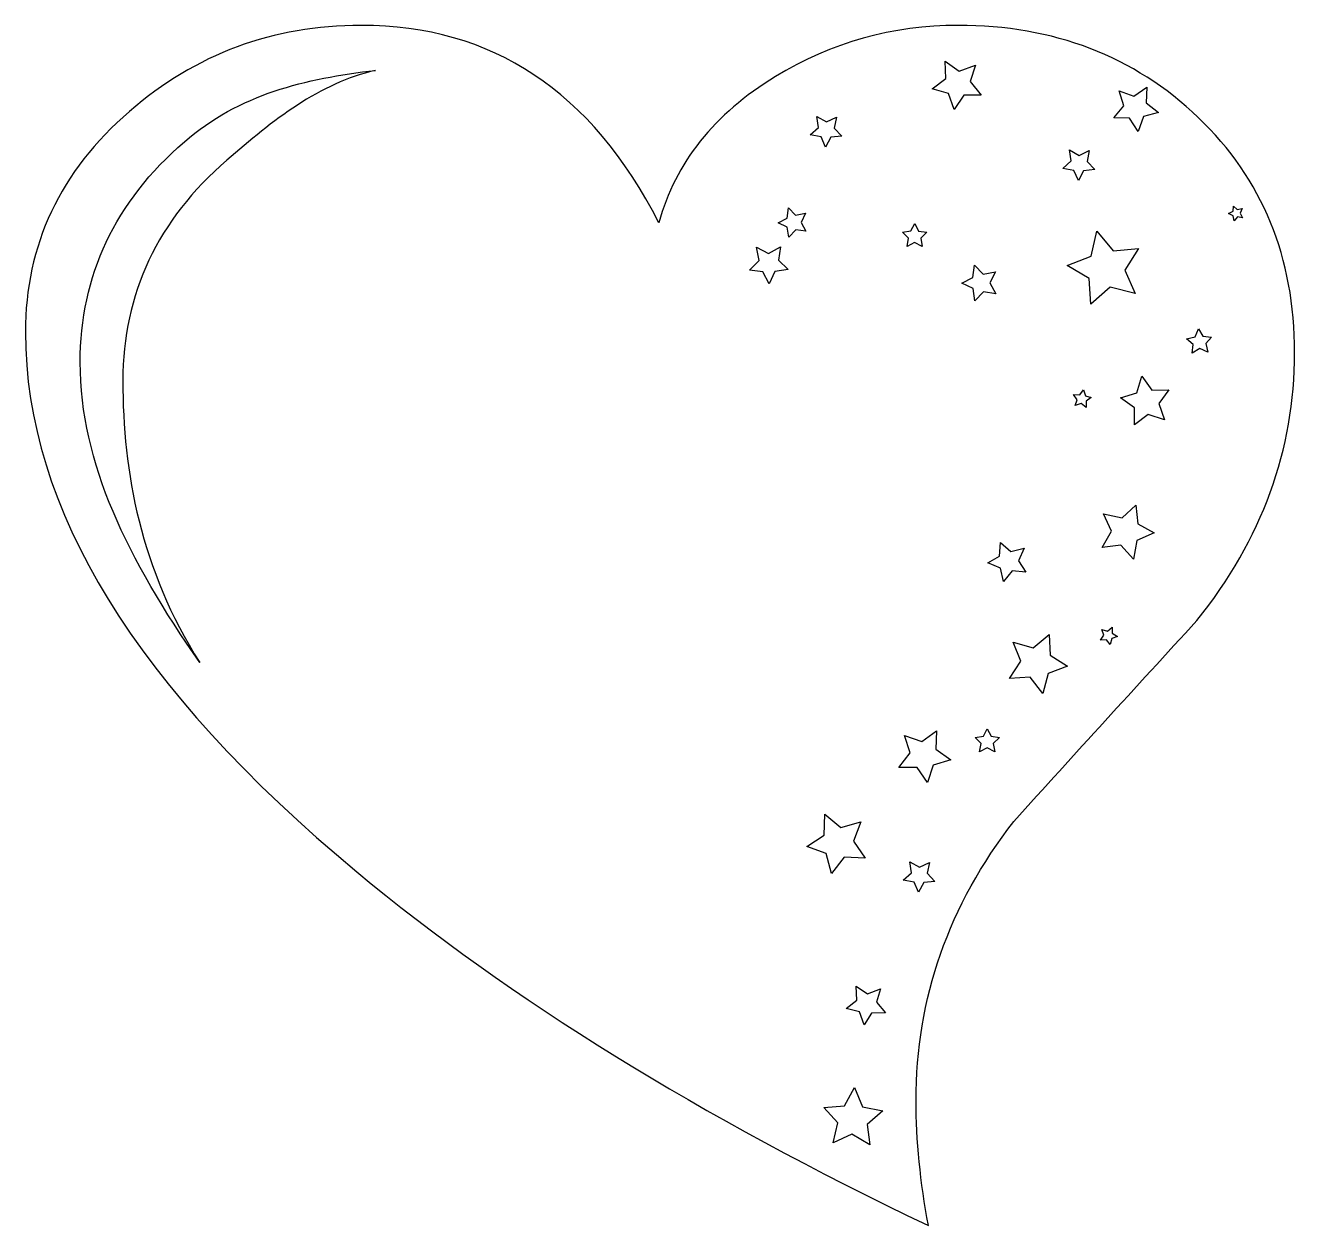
# Model space of a CAD drawing. Header units: centimetres. Extents: x -10.5 to 10.5, y -9.9 to 9.9.
import ezdxf

# ---------------------------------------------------------------- set-up
doc = ezdxf.new("R2010")
doc.units = ezdxf.units.CM
doc.header["$MEASUREMENT"] = 0
doc.layers.add('Camada 1', color=7, linetype='Continuous')

msp = doc.modelspace()

# ---------------------------------------------------------------- linework, layer by layer
at = {"layer": 'Camada 1'}
for points, knots in [([(-8.75506, 8.48748), (-7.66276, 9.43386), (-6.38895, 9.90662), (-4.93255, 9.90662), (-4.93255, 9.90662), (-2.76828, 9.90662), (-1.12991, 8.82096), (-0.0195, 6.6496), (-0.0195, 6.6496), (0.2517, 7.63927), (0.89392, 8.44374), (1.90421, 9.06181), (1.90421, 9.06181), (2.83263, 9.62481), (3.83672, 9.90662), (4.91945, 9.90662), (4.91945, 9.90662), (6.50274, 9.90662), (7.82397, 9.39896), (8.88344, 8.38529), (8.88344, 8.38529), (9.94378, 7.37072), (10.4738, 6.07672), (10.4738, 4.50301), (10.4738, 4.50301), (10.4738, 2.90173), (9.9373, 1.42858), (8.86222, 0.08201), (8.86222, 0.08201), (7.84987, -1.01897), (6.84311, -2.12438), (5.83991, -3.23388), (5.83991, -3.23388), (4.76366, -4.61638), (4.22656, -6.15507), (4.22656, -7.84557), (4.22656, -7.84557), (4.22656, -8.50089), (4.29607, -9.18873), (4.43092, -9.90662), (4.43092, -9.90662), (0.6763, -8.11513), (-2.46941, -6.16771), (-5.00544, -4.06573), (-5.00544, -4.06573), (-8.65039, -1.03607), (-10.47382, 1.93298), (-10.47382, 4.84414), (-10.47382, 4.84414), (-10.47382, 6.28125), (-9.90036, 7.49619), (-8.75506, 8.48748)], [0, 0, 0, 0, 0.07142857, 0.07142857, 0.07142857, 0.07142857, 0.14285714, 0.14285714, 0.14285714, 0.14285714, 0.21428571, 0.21428571, 0.21428571, 0.21428571, 0.28571429, 0.28571429, 0.28571429, 0.28571429, 0.35714286, 0.35714286, 0.35714286, 0.35714286, 0.42857143, 0.42857143, 0.42857143, 0.42857143, 0.5, 0.5, 0.5, 0.5, 0.57142857, 0.57142857, 0.57142857, 0.57142857, 0.64285714, 0.64285714, 0.64285714, 0.64285714, 0.71428571, 0.71428571, 0.71428571, 0.71428571, 0.78571429, 0.78571429, 0.78571429, 0.78571429, 0.85714286, 0.85714286, 0.85714286, 0.85714286, 1, 1, 1, 1]), ([(5.12172, 8.97936), (5.12172, 8.97936), (5.20549, 9.25114), (5.20549, 9.25114), (5.20549, 9.25114), (5.20549, 9.25114), (4.93871, 9.15234), (4.93871, 9.15234), (4.93871, 9.15234), (4.93871, 9.15234), (4.70625, 9.3162), (4.70625, 9.3162), (4.70625, 9.3162), (4.70625, 9.3162), (4.71773, 9.03191), (4.71773, 9.03191), (4.71773, 9.03191), (4.71773, 9.03191), (4.49011, 8.86141), (4.49011, 8.86141), (4.49011, 8.86141), (4.49011, 8.86141), (4.76398, 8.78442), (4.76398, 8.78442), (4.76398, 8.78442), (4.76398, 8.78442), (4.85584, 8.51529), (4.85584, 8.51529), (4.85584, 8.51529), (4.85584, 8.51529), (5.01369, 8.75204), (5.01369, 8.75204), (5.01369, 8.75204), (5.01369, 8.75204), (5.29798, 8.75617), (5.29798, 8.75617), (5.29798, 8.75617), (5.29798, 8.75617), (5.12172, 8.97936), (5.12172, 8.97936)], [0, 0, 0, 0, 0.09090909, 0.09090909, 0.09090909, 0.09090909, 0.18181818, 0.18181818, 0.18181818, 0.18181818, 0.27272727, 0.27272727, 0.27272727, 0.27272727, 0.36363636, 0.36363636, 0.36363636, 0.36363636, 0.45454545, 0.45454545, 0.45454545, 0.45454545, 0.54545455, 0.54545455, 0.54545455, 0.54545455, 0.63636364, 0.63636364, 0.63636364, 0.63636364, 0.72727273, 0.72727273, 0.72727273, 0.72727273, 0.81818182, 0.81818182, 0.81818182, 0.81818182, 1, 1, 1, 1]), ([(-7.8505, 7.98498), (-8.9958, 6.99369), (-9.56923, 5.77875), (-9.56923, 4.34164), (-9.56923, 4.34164), (-9.56923, 2.68236), (-8.78024, 1.08639), (-7.59591, -0.61102), (-7.59591, -0.61102), (-8.57352, 0.92782), (-8.86562, 2.5326), (-8.86562, 4.04009), (-8.86562, 4.04009), (-8.86562, 5.4772), (-8.29232, 6.69214), (-7.14686, 7.68343), (-7.14686, 7.68343), (-6.39745, 8.33272), (-5.61479, 8.95991), (-4.6943, 9.16351), (-4.6943, 9.16351), (-5.8551, 9.03133), (-6.94163, 8.77235), (-7.8505, 7.98498)], [0, 0, 0, 0, 0.14285714, 0.14285714, 0.14285714, 0.14285714, 0.28571429, 0.28571429, 0.28571429, 0.28571429, 0.42857143, 0.42857143, 0.42857143, 0.42857143, 0.57142857, 0.57142857, 0.57142857, 0.57142857, 0.71428571, 0.71428571, 0.71428571, 0.71428571, 1, 1, 1, 1]), ([(7.97827, 8.4009), (7.97827, 8.4009), (8.22753, 8.46951), (8.22753, 8.46951), (8.22753, 8.46951), (8.22753, 8.46951), (8.02139, 8.62572), (8.02139, 8.62572), (8.02139, 8.62572), (8.02139, 8.62572), (8.03316, 8.88395), (8.03316, 8.88395), (8.03316, 8.88395), (8.03316, 8.88395), (7.82099, 8.73629), (7.82099, 8.73629), (7.82099, 8.73629), (7.82099, 8.73629), (7.57898, 8.82728), (7.57898, 8.82728), (7.57898, 8.82728), (7.57898, 8.82728), (7.65391, 8.57979), (7.65391, 8.57979), (7.65391, 8.57979), (7.65391, 8.57979), (7.49254, 8.37778), (7.49254, 8.37778), (7.49254, 8.37778), (7.49254, 8.37778), (7.75106, 8.37262), (7.75106, 8.37262), (7.75106, 8.37262), (7.75106, 8.37262), (7.89343, 8.15664), (7.89343, 8.15664), (7.89343, 8.15664), (7.89343, 8.15664), (7.97827, 8.4009), (7.97827, 8.4009)], [0, 0, 0, 0, 0.09090909, 0.09090909, 0.09090909, 0.09090909, 0.18181818, 0.18181818, 0.18181818, 0.18181818, 0.27272727, 0.27272727, 0.27272727, 0.27272727, 0.36363636, 0.36363636, 0.36363636, 0.36363636, 0.45454545, 0.45454545, 0.45454545, 0.45454545, 0.54545455, 0.54545455, 0.54545455, 0.54545455, 0.63636364, 0.63636364, 0.63636364, 0.63636364, 0.72727273, 0.72727273, 0.72727273, 0.72727273, 0.81818182, 0.81818182, 0.81818182, 0.81818182, 1, 1, 1, 1]), ([(2.87679, 8.2117), (2.87679, 8.2117), (2.91433, 8.39162), (2.91433, 8.39162), (2.91433, 8.39162), (2.91433, 8.39162), (2.7487, 8.31211), (2.7487, 8.31211), (2.7487, 8.31211), (2.7487, 8.31211), (2.58939, 8.40339), (2.58939, 8.40339), (2.58939, 8.40339), (2.58939, 8.40339), (2.61384, 8.22128), (2.61384, 8.22128), (2.61384, 8.22128), (2.61384, 8.22128), (2.47766, 8.0979), (2.47766, 8.0979), (2.47766, 8.0979), (2.47766, 8.0979), (2.65848, 8.06491), (2.65848, 8.06491), (2.65848, 8.06491), (2.65848, 8.06491), (2.7337, 7.89735), (2.7337, 7.89735), (2.7337, 7.89735), (2.7337, 7.89735), (2.82088, 8.05901), (2.82088, 8.05901), (2.82088, 8.05901), (2.82088, 8.05901), (3.00357, 8.07875), (3.00357, 8.07875), (3.00357, 8.07875), (3.00357, 8.07875), (2.87679, 8.2117), (2.87679, 8.2117)], [0, 0, 0, 0, 0.09090909, 0.09090909, 0.09090909, 0.09090909, 0.18181818, 0.18181818, 0.18181818, 0.18181818, 0.27272727, 0.27272727, 0.27272727, 0.27272727, 0.36363636, 0.36363636, 0.36363636, 0.36363636, 0.45454545, 0.45454545, 0.45454545, 0.45454545, 0.54545455, 0.54545455, 0.54545455, 0.54545455, 0.63636364, 0.63636364, 0.63636364, 0.63636364, 0.72727273, 0.72727273, 0.72727273, 0.72727273, 0.81818182, 0.81818182, 0.81818182, 0.81818182, 1, 1, 1, 1]), ([(7.04792, 7.65885), (7.04792, 7.65885), (7.08546, 7.83877), (7.08546, 7.83877), (7.08546, 7.83877), (7.08546, 7.83877), (6.91983, 7.75926), (6.91983, 7.75926), (6.91983, 7.75926), (6.91983, 7.75926), (6.76052, 7.85054), (6.76052, 7.85054), (6.76052, 7.85054), (6.76052, 7.85054), (6.78497, 7.66843), (6.78497, 7.66843), (6.78497, 7.66843), (6.78497, 7.66843), (6.64879, 7.54505), (6.64879, 7.54505), (6.64879, 7.54505), (6.64879, 7.54505), (6.82958, 7.51206), (6.82958, 7.51206), (6.82958, 7.51206), (6.82958, 7.51206), (6.90483, 7.34453), (6.90483, 7.34453), (6.90483, 7.34453), (6.90483, 7.34453), (6.99198, 7.50616), (6.99198, 7.50616), (6.99198, 7.50616), (6.99198, 7.50616), (7.17467, 7.5259), (7.17467, 7.5259), (7.17467, 7.5259), (7.17467, 7.5259), (7.04792, 7.65885), (7.04792, 7.65885)], [0, 0, 0, 0, 0.09090909, 0.09090909, 0.09090909, 0.09090909, 0.18181818, 0.18181818, 0.18181818, 0.18181818, 0.27272727, 0.27272727, 0.27272727, 0.27272727, 0.36363636, 0.36363636, 0.36363636, 0.36363636, 0.45454545, 0.45454545, 0.45454545, 0.45454545, 0.54545455, 0.54545455, 0.54545455, 0.54545455, 0.63636364, 0.63636364, 0.63636364, 0.63636364, 0.72727273, 0.72727273, 0.72727273, 0.72727273, 0.81818182, 0.81818182, 0.81818182, 0.81818182, 1, 1, 1, 1]), ([(9.53183, 6.74385), (9.53183, 6.74385), (9.61576, 6.73237), (9.61576, 6.73237), (9.61576, 6.73237), (9.61576, 6.73237), (9.5738, 6.80598), (9.5738, 6.80598), (9.5738, 6.80598), (9.5738, 6.80598), (9.61076, 6.88223), (9.61076, 6.88223), (9.61076, 6.88223), (9.61076, 6.88223), (9.52771, 6.86514), (9.52771, 6.86514), (9.52771, 6.86514), (9.52771, 6.86514), (9.46649, 6.92375), (9.46649, 6.92375), (9.46649, 6.92375), (9.46649, 6.92375), (9.45718, 6.83953), (9.45718, 6.83953), (9.45718, 6.83953), (9.45718, 6.83953), (9.38257, 6.79947), (9.38257, 6.79947), (9.38257, 6.79947), (9.38257, 6.79947), (9.4597, 6.7646), (9.4597, 6.7646), (9.4597, 6.7646), (9.4597, 6.7646), (9.47473, 6.68112), (9.47473, 6.68112), (9.47473, 6.68112), (9.47473, 6.68112), (9.53183, 6.74385), (9.53183, 6.74385)], [0, 0, 0, 0, 0.09090909, 0.09090909, 0.09090909, 0.09090909, 0.18181818, 0.18181818, 0.18181818, 0.18181818, 0.27272727, 0.27272727, 0.27272727, 0.27272727, 0.36363636, 0.36363636, 0.36363636, 0.36363636, 0.45454545, 0.45454545, 0.45454545, 0.45454545, 0.54545455, 0.54545455, 0.54545455, 0.54545455, 0.63636364, 0.63636364, 0.63636364, 0.63636364, 0.72727273, 0.72727273, 0.72727273, 0.72727273, 0.81818182, 0.81818182, 0.81818182, 0.81818182, 1, 1, 1, 1]), ([(2.2384, 6.77403), (2.2384, 6.77403), (2.11899, 6.89254), (2.11899, 6.89254), (2.11899, 6.89254), (2.11899, 6.89254), (2.09761, 6.72559), (2.09761, 6.72559), (2.09761, 6.72559), (2.09761, 6.72559), (1.94804, 6.64873), (1.94804, 6.64873), (1.94804, 6.64873), (1.94804, 6.64873), (2.10012, 6.57674), (2.10012, 6.57674), (2.10012, 6.57674), (2.10012, 6.57674), (2.12708, 6.41066), (2.12708, 6.41066), (2.12708, 6.41066), (2.12708, 6.41066), (2.24249, 6.53316), (2.24249, 6.53316), (2.24249, 6.53316), (2.24249, 6.53316), (2.40873, 6.50755), (2.40873, 6.50755), (2.40873, 6.50755), (2.40873, 6.50755), (2.32787, 6.65508), (2.32787, 6.65508), (2.32787, 6.65508), (2.32787, 6.65508), (2.4037, 6.80526), (2.4037, 6.80526), (2.4037, 6.80526), (2.4037, 6.80526), (2.2384, 6.77403), (2.2384, 6.77403)], [0, 0, 0, 0, 0.09090909, 0.09090909, 0.09090909, 0.09090909, 0.18181818, 0.18181818, 0.18181818, 0.18181818, 0.27272727, 0.27272727, 0.27272727, 0.27272727, 0.36363636, 0.36363636, 0.36363636, 0.36363636, 0.45454545, 0.45454545, 0.45454545, 0.45454545, 0.54545455, 0.54545455, 0.54545455, 0.54545455, 0.63636364, 0.63636364, 0.63636364, 0.63636364, 0.72727273, 0.72727273, 0.72727273, 0.72727273, 0.81818182, 0.81818182, 0.81818182, 0.81818182, 1, 1, 1, 1]), ([(4.20259, 6.32131), (4.20259, 6.32131), (4.32655, 6.25551), (4.32655, 6.25551), (4.32655, 6.25551), (4.32655, 6.25551), (4.30345, 6.39389), (4.30345, 6.39389), (4.30345, 6.39389), (4.30345, 6.39389), (4.40415, 6.49136), (4.40415, 6.49136), (4.40415, 6.49136), (4.40415, 6.49136), (4.26548, 6.51213), (4.26548, 6.51213), (4.26548, 6.51213), (4.26548, 6.51213), (4.20394, 6.63815), (4.20394, 6.63815), (4.20394, 6.63815), (4.20394, 6.63815), (4.14137, 6.51255), (4.14137, 6.51255), (4.14137, 6.51255), (4.14137, 6.51255), (4.00238, 6.49297), (4.00238, 6.49297), (4.00238, 6.49297), (4.00238, 6.49297), (4.1025, 6.39462), (4.1025, 6.39462), (4.1025, 6.39462), (4.1025, 6.39462), (4.07821, 6.25651), (4.07821, 6.25651), (4.07821, 6.25651), (4.07821, 6.25651), (4.20259, 6.32131), (4.20259, 6.32131)], [0, 0, 0, 0, 0.09090909, 0.09090909, 0.09090909, 0.09090909, 0.18181818, 0.18181818, 0.18181818, 0.18181818, 0.27272727, 0.27272727, 0.27272727, 0.27272727, 0.36363636, 0.36363636, 0.36363636, 0.36363636, 0.45454545, 0.45454545, 0.45454545, 0.45454545, 0.54545455, 0.54545455, 0.54545455, 0.54545455, 0.63636364, 0.63636364, 0.63636364, 0.63636364, 0.72727273, 0.72727273, 0.72727273, 0.72727273, 0.81818182, 0.81818182, 0.81818182, 0.81818182, 1, 1, 1, 1]), ([(7.67382, 5.86739), (7.67382, 5.86739), (7.89951, 6.22545), (7.89951, 6.22545), (7.89951, 6.22545), (7.89951, 6.22545), (7.47813, 6.18701), (7.47813, 6.18701), (7.47813, 6.18701), (7.47813, 6.18701), (7.20741, 6.51224), (7.20741, 6.51224), (7.20741, 6.51224), (7.20741, 6.51224), (7.11377, 6.09957), (7.11377, 6.09957), (7.11377, 6.09957), (7.11377, 6.09957), (6.72094, 5.94278), (6.72094, 5.94278), (6.72094, 5.94278), (6.72094, 5.94278), (7.08429, 5.72606), (7.08429, 5.72606), (7.08429, 5.72606), (7.08429, 5.72606), (7.11212, 5.3041), (7.11212, 5.3041), (7.11212, 5.3041), (7.11212, 5.3041), (7.43041, 5.58281), (7.43041, 5.58281), (7.43041, 5.58281), (7.43041, 5.58281), (7.84059, 5.47859), (7.84059, 5.47859), (7.84059, 5.47859), (7.84059, 5.47859), (7.67382, 5.86739), (7.67382, 5.86739)], [0, 0, 0, 0, 0.09090909, 0.09090909, 0.09090909, 0.09090909, 0.18181818, 0.18181818, 0.18181818, 0.18181818, 0.27272727, 0.27272727, 0.27272727, 0.27272727, 0.36363636, 0.36363636, 0.36363636, 0.36363636, 0.45454545, 0.45454545, 0.45454545, 0.45454545, 0.54545455, 0.54545455, 0.54545455, 0.54545455, 0.63636364, 0.63636364, 0.63636364, 0.63636364, 0.72727273, 0.72727273, 0.72727273, 0.72727273, 0.81818182, 0.81818182, 0.81818182, 0.81818182, 1, 1, 1, 1]), ([(1.95395, 6.02992), (1.95395, 6.02992), (1.98795, 6.24931), (1.98795, 6.24931), (1.98795, 6.24931), (1.98795, 6.24931), (1.79319, 6.14287), (1.79319, 6.14287), (1.79319, 6.14287), (1.79319, 6.14287), (1.59502, 6.24299), (1.59502, 6.24299), (1.59502, 6.24299), (1.59502, 6.24299), (1.63611, 6.02495), (1.63611, 6.02495), (1.63611, 6.02495), (1.63611, 6.02495), (1.47961, 5.86742), (1.47961, 5.86742), (1.47961, 5.86742), (1.47961, 5.86742), (1.69969, 5.839), (1.69969, 5.839), (1.69969, 5.839), (1.69969, 5.839), (1.80113, 5.64157), (1.80113, 5.64157), (1.80113, 5.64157), (1.80113, 5.64157), (1.89625, 5.84223), (1.89625, 5.84223), (1.89625, 5.84223), (1.89625, 5.84223), (2.11533, 5.87755), (2.11533, 5.87755), (2.11533, 5.87755), (2.11533, 5.87755), (1.95395, 6.02992), (1.95395, 6.02992)], [0, 0, 0, 0, 0.09090909, 0.09090909, 0.09090909, 0.09090909, 0.18181818, 0.18181818, 0.18181818, 0.18181818, 0.27272727, 0.27272727, 0.27272727, 0.27272727, 0.36363636, 0.36363636, 0.36363636, 0.36363636, 0.45454545, 0.45454545, 0.45454545, 0.45454545, 0.54545455, 0.54545455, 0.54545455, 0.54545455, 0.63636364, 0.63636364, 0.63636364, 0.63636364, 0.72727273, 0.72727273, 0.72727273, 0.72727273, 0.81818182, 0.81818182, 0.81818182, 0.81818182, 1, 1, 1, 1]), ([(5.33564, 5.80113), (5.33564, 5.80113), (5.1912, 5.94586), (5.1912, 5.94586), (5.1912, 5.94586), (5.1912, 5.94586), (5.16413, 5.74311), (5.16413, 5.74311), (5.16413, 5.74311), (5.16413, 5.74311), (4.9817, 5.65051), (4.9817, 5.65051), (4.9817, 5.65051), (4.9817, 5.65051), (5.16619, 5.56217), (5.16619, 5.56217), (5.16619, 5.56217), (5.16619, 5.56217), (5.19783, 5.36019), (5.19783, 5.36019), (5.19783, 5.36019), (5.19783, 5.36019), (5.33888, 5.50815), (5.33888, 5.50815), (5.33888, 5.50815), (5.33888, 5.50815), (5.54086, 5.4759), (5.54086, 5.4759), (5.54086, 5.4759), (5.54086, 5.4759), (5.4437, 5.65582), (5.4437, 5.65582), (5.4437, 5.65582), (5.4437, 5.65582), (5.53675, 5.83796), (5.53675, 5.83796), (5.53675, 5.83796), (5.53675, 5.83796), (5.33564, 5.80113), (5.33564, 5.80113)], [0, 0, 0, 0, 0.09090909, 0.09090909, 0.09090909, 0.09090909, 0.18181818, 0.18181818, 0.18181818, 0.18181818, 0.27272727, 0.27272727, 0.27272727, 0.27272727, 0.36363636, 0.36363636, 0.36363636, 0.36363636, 0.45454545, 0.45454545, 0.45454545, 0.45454545, 0.54545455, 0.54545455, 0.54545455, 0.54545455, 0.63636364, 0.63636364, 0.63636364, 0.63636364, 0.72727273, 0.72727273, 0.72727273, 0.72727273, 0.81818182, 0.81818182, 0.81818182, 0.81818182, 1, 1, 1, 1]), ([(8.9594, 4.77376), (8.9594, 4.77376), (8.88622, 4.89994), (8.88622, 4.89994), (8.88622, 4.89994), (8.88622, 4.89994), (8.83055, 4.76508), (8.83055, 4.76508), (8.83055, 4.76508), (8.83055, 4.76508), (8.68805, 4.7346), (8.68805, 4.7346), (8.68805, 4.7346), (8.68805, 4.7346), (8.79888, 4.63993), (8.79888, 4.63993), (8.79888, 4.63993), (8.79888, 4.63993), (8.78401, 4.49491), (8.78401, 4.49491), (8.78401, 4.49491), (8.78401, 4.49491), (8.90826, 4.57116), (8.90826, 4.57116), (8.90826, 4.57116), (8.90826, 4.57116), (9.0415, 4.51213), (9.0415, 4.51213), (9.0415, 4.51213), (9.0415, 4.51213), (9.00734, 4.65392), (9.00734, 4.65392), (9.00734, 4.65392), (9.00734, 4.65392), (9.10465, 4.76243), (9.10465, 4.76243), (9.10465, 4.76243), (9.10465, 4.76243), (8.9594, 4.77376), (8.9594, 4.77376)], [0, 0, 0, 0, 0.09090909, 0.09090909, 0.09090909, 0.09090909, 0.18181818, 0.18181818, 0.18181818, 0.18181818, 0.27272727, 0.27272727, 0.27272727, 0.27272727, 0.36363636, 0.36363636, 0.36363636, 0.36363636, 0.45454545, 0.45454545, 0.45454545, 0.45454545, 0.54545455, 0.54545455, 0.54545455, 0.54545455, 0.63636364, 0.63636364, 0.63636364, 0.63636364, 0.72727273, 0.72727273, 0.72727273, 0.72727273, 0.81818182, 0.81818182, 0.81818182, 0.81818182, 1, 1, 1, 1]), ([(8.2327, 3.66322), (8.2327, 3.66322), (8.39939, 3.89156), (8.39939, 3.89156), (8.39939, 3.89156), (8.39939, 3.89156), (8.11684, 3.88479), (8.11684, 3.88479), (8.11684, 3.88479), (8.11684, 3.88479), (7.95118, 4.11373), (7.95118, 4.11373), (7.95118, 4.11373), (7.95118, 4.11373), (7.87019, 3.84311), (7.87019, 3.84311), (7.87019, 3.84311), (7.87019, 3.84311), (7.60137, 3.75625), (7.60137, 3.75625), (7.60137, 3.75625), (7.60137, 3.75625), (7.83367, 3.59562), (7.83367, 3.59562), (7.83367, 3.59562), (7.83367, 3.59562), (7.83322, 3.3131), (7.83322, 3.3131), (7.83322, 3.3131), (7.83322, 3.3131), (8.05775, 3.48447), (8.05775, 3.48447), (8.05775, 3.48447), (8.05775, 3.48447), (8.32628, 3.39658), (8.32628, 3.39658), (8.32628, 3.39658), (8.32628, 3.39658), (8.2327, 3.66322), (8.2327, 3.66322)], [0, 0, 0, 0, 0.09090909, 0.09090909, 0.09090909, 0.09090909, 0.18181818, 0.18181818, 0.18181818, 0.18181818, 0.27272727, 0.27272727, 0.27272727, 0.27272727, 0.36363636, 0.36363636, 0.36363636, 0.36363636, 0.45454545, 0.45454545, 0.45454545, 0.45454545, 0.54545455, 0.54545455, 0.54545455, 0.54545455, 0.63636364, 0.63636364, 0.63636364, 0.63636364, 0.72727273, 0.72727273, 0.72727273, 0.72727273, 0.81818182, 0.81818182, 0.81818182, 0.81818182, 1, 1, 1, 1]), ([(7.01982, 3.79379), (7.01982, 3.79379), (6.98979, 3.89272), (6.98979, 3.89272), (6.98979, 3.89272), (6.98979, 3.89272), (6.92941, 3.80866), (6.92941, 3.80866), (6.92941, 3.80866), (6.92941, 3.80866), (6.82593, 3.81072), (6.82593, 3.81072), (6.82593, 3.81072), (6.82593, 3.81072), (6.88731, 3.7274), (6.88731, 3.7274), (6.88731, 3.7274), (6.88731, 3.7274), (6.85344, 3.62948), (6.85344, 3.62948), (6.85344, 3.62948), (6.85344, 3.62948), (6.95165, 3.66216), (6.95165, 3.66216), (6.95165, 3.66216), (6.95165, 3.66216), (7.03409, 3.59974), (7.03409, 3.59974), (7.03409, 3.59974), (7.03409, 3.59974), (7.03351, 3.70325), (7.03351, 3.70325), (7.03351, 3.70325), (7.03351, 3.70325), (7.11847, 3.76244), (7.11847, 3.76244), (7.11847, 3.76244), (7.11847, 3.76244), (7.01982, 3.79379), (7.01982, 3.79379)], [0, 0, 0, 0, 0.09090909, 0.09090909, 0.09090909, 0.09090909, 0.18181818, 0.18181818, 0.18181818, 0.18181818, 0.27272727, 0.27272727, 0.27272727, 0.27272727, 0.36363636, 0.36363636, 0.36363636, 0.36363636, 0.45454545, 0.45454545, 0.45454545, 0.45454545, 0.54545455, 0.54545455, 0.54545455, 0.54545455, 0.63636364, 0.63636364, 0.63636364, 0.63636364, 0.72727273, 0.72727273, 0.72727273, 0.72727273, 0.81818182, 0.81818182, 0.81818182, 0.81818182, 1, 1, 1, 1]), ([(7.60608, 1.3283), (7.60608, 1.3283), (7.81396, 1.09581), (7.81396, 1.09581), (7.81396, 1.09581), (7.81396, 1.09581), (7.87209, 1.40233), (7.87209, 1.40233), (7.87209, 1.40233), (7.87209, 1.40233), (8.15758, 1.52835), (8.15758, 1.52835), (8.15758, 1.52835), (8.15758, 1.52835), (7.88387, 1.67824), (7.88387, 1.67824), (7.88387, 1.67824), (7.88387, 1.67824), (7.85223, 1.98873), (7.85223, 1.98873), (7.85223, 1.98873), (7.85223, 1.98873), (7.62522, 1.77481), (7.62522, 1.77481), (7.62522, 1.77481), (7.62522, 1.77481), (7.32016, 1.84061), (7.32016, 1.84061), (7.32016, 1.84061), (7.32016, 1.84061), (7.4534, 1.55851), (7.4534, 1.55851), (7.4534, 1.55851), (7.4534, 1.55851), (7.29645, 1.28879), (7.29645, 1.28879), (7.29645, 1.28879), (7.29645, 1.28879), (7.60608, 1.3283), (7.60608, 1.3283)], [0, 0, 0, 0, 0.09090909, 0.09090909, 0.09090909, 0.09090909, 0.18181818, 0.18181818, 0.18181818, 0.18181818, 0.27272727, 0.27272727, 0.27272727, 0.27272727, 0.36363636, 0.36363636, 0.36363636, 0.36363636, 0.45454545, 0.45454545, 0.45454545, 0.45454545, 0.54545455, 0.54545455, 0.54545455, 0.54545455, 0.63636364, 0.63636364, 0.63636364, 0.63636364, 0.72727273, 0.72727273, 0.72727273, 0.72727273, 0.81818182, 0.81818182, 0.81818182, 0.81818182, 1, 1, 1, 1]), ([(5.9178, 1.06917), (5.9178, 1.06917), (6.00818, 1.27544), (6.00818, 1.27544), (6.00818, 1.27544), (6.00818, 1.27544), (5.78955, 1.2217), (5.78955, 1.2217), (5.78955, 1.2217), (5.78955, 1.2217), (5.62141, 1.37127), (5.62141, 1.37127), (5.62141, 1.37127), (5.62141, 1.37127), (5.60493, 1.1469), (5.60493, 1.1469), (5.60493, 1.1469), (5.60493, 1.1469), (5.41073, 1.03308), (5.41073, 1.03308), (5.41073, 1.03308), (5.41073, 1.03308), (5.61906, 0.94815), (5.61906, 0.94815), (5.61906, 0.94815), (5.61906, 0.94815), (5.66719, 0.7282), (5.66719, 0.7282), (5.66719, 0.7282), (5.66719, 0.7282), (5.81237, 0.90018), (5.81237, 0.90018), (5.81237, 0.90018), (5.81237, 0.90018), (6.03645, 0.87795), (6.03645, 0.87795), (6.03645, 0.87795), (6.03645, 0.87795), (5.9178, 1.06917), (5.9178, 1.06917)], [0, 0, 0, 0, 0.09090909, 0.09090909, 0.09090909, 0.09090909, 0.18181818, 0.18181818, 0.18181818, 0.18181818, 0.27272727, 0.27272727, 0.27272727, 0.27272727, 0.36363636, 0.36363636, 0.36363636, 0.36363636, 0.45454545, 0.45454545, 0.45454545, 0.45454545, 0.54545455, 0.54545455, 0.54545455, 0.54545455, 0.63636364, 0.63636364, 0.63636364, 0.63636364, 0.72727273, 0.72727273, 0.72727273, 0.72727273, 0.81818182, 0.81818182, 0.81818182, 0.81818182, 1, 1, 1, 1]), ([(6.10804, -0.85364), (6.10804, -0.85364), (6.31944, -1.12307), (6.31944, -1.12307), (6.31944, -1.12307), (6.31944, -1.12307), (6.40456, -0.79136), (6.40456, -0.79136), (6.40456, -0.79136), (6.40456, -0.79136), (6.72608, -0.67359), (6.72608, -0.67359), (6.72608, -0.67359), (6.72608, -0.67359), (6.43708, -0.49013), (6.43708, -0.49013), (6.43708, -0.49013), (6.43708, -0.49013), (6.42427, -0.14797), (6.42427, -0.14797), (6.42427, -0.14797), (6.42427, -0.14797), (6.16043, -0.36615), (6.16043, -0.36615), (6.16043, -0.36615), (6.16043, -0.36615), (5.83124, -0.27251), (5.83124, -0.27251), (5.83124, -0.27251), (5.83124, -0.27251), (5.95713, -0.59083), (5.95713, -0.59083), (5.95713, -0.59083), (5.95713, -0.59083), (5.7663, -0.87515), (5.7663, -0.87515), (5.7663, -0.87515), (5.7663, -0.87515), (6.10804, -0.85364), (6.10804, -0.85364)], [0, 0, 0, 0, 0.09090909, 0.09090909, 0.09090909, 0.09090909, 0.18181818, 0.18181818, 0.18181818, 0.18181818, 0.27272727, 0.27272727, 0.27272727, 0.27272727, 0.36363636, 0.36363636, 0.36363636, 0.36363636, 0.45454545, 0.45454545, 0.45454545, 0.45454545, 0.54545455, 0.54545455, 0.54545455, 0.54545455, 0.63636364, 0.63636364, 0.63636364, 0.63636364, 0.72727273, 0.72727273, 0.72727273, 0.72727273, 0.81818182, 0.81818182, 0.81818182, 0.81818182, 1, 1, 1, 1]), ([(7.36949, -0.23393), (7.36949, -0.23393), (7.43074, -0.31182), (7.43074, -0.31182), (7.43074, -0.31182), (7.43074, -0.31182), (7.45532, -0.2158), (7.45532, -0.2158), (7.45532, -0.2158), (7.45532, -0.2158), (7.54837, -0.1818), (7.54837, -0.1818), (7.54837, -0.1818), (7.54837, -0.1818), (7.46476, -0.1288), (7.46476, -0.1288), (7.46476, -0.1288), (7.46476, -0.1288), (7.46106, -0.02971), (7.46106, -0.02971), (7.46106, -0.02971), (7.46106, -0.02971), (7.38465, -0.09289), (7.38465, -0.09289), (7.38465, -0.09289), (7.38465, -0.09289), (7.28953, -0.0658), (7.28953, -0.0658), (7.28953, -0.0658), (7.28953, -0.0658), (7.32588, -0.15782), (7.32588, -0.15782), (7.32588, -0.15782), (7.32588, -0.15782), (7.27069, -0.24013), (7.27069, -0.24013), (7.27069, -0.24013), (7.27069, -0.24013), (7.36949, -0.23393), (7.36949, -0.23393)], [0, 0, 0, 0, 0.09090909, 0.09090909, 0.09090909, 0.09090909, 0.18181818, 0.18181818, 0.18181818, 0.18181818, 0.27272727, 0.27272727, 0.27272727, 0.27272727, 0.36363636, 0.36363636, 0.36363636, 0.36363636, 0.45454545, 0.45454545, 0.45454545, 0.45454545, 0.54545455, 0.54545455, 0.54545455, 0.54545455, 0.63636364, 0.63636364, 0.63636364, 0.63636364, 0.72727273, 0.72727273, 0.72727273, 0.72727273, 0.81818182, 0.81818182, 0.81818182, 0.81818182, 1, 1, 1, 1]), ([(4.55475, -2.04104), (4.55475, -2.04104), (4.56287, -1.73965), (4.56287, -1.73965), (4.56287, -1.73965), (4.56287, -1.73965), (4.31874, -1.9165), (4.31874, -1.9165), (4.31874, -1.9165), (4.31874, -1.9165), (4.03476, -1.81561), (4.03476, -1.81561), (4.03476, -1.81561), (4.03476, -1.81561), (4.1275, -2.10242), (4.1275, -2.10242), (4.1275, -2.10242), (4.1275, -2.10242), (3.94377, -2.34137), (3.94377, -2.34137), (3.94377, -2.34137), (3.94377, -2.34137), (4.24516, -2.34182), (4.24516, -2.34182), (4.24516, -2.34182), (4.24516, -2.34182), (4.41566, -2.5905), (4.41566, -2.5905), (4.41566, -2.5905), (4.41566, -2.5905), (4.5093, -2.30382), (4.5093, -2.30382), (4.5093, -2.30382), (4.5093, -2.30382), (4.79846, -2.21857), (4.79846, -2.21857), (4.79846, -2.21857), (4.79846, -2.21857), (4.55475, -2.04104), (4.55475, -2.04104)], [0, 0, 0, 0, 0.09090909, 0.09090909, 0.09090909, 0.09090909, 0.18181818, 0.18181818, 0.18181818, 0.18181818, 0.27272727, 0.27272727, 0.27272727, 0.27272727, 0.36363636, 0.36363636, 0.36363636, 0.36363636, 0.45454545, 0.45454545, 0.45454545, 0.45454545, 0.54545455, 0.54545455, 0.54545455, 0.54545455, 0.63636364, 0.63636364, 0.63636364, 0.63636364, 0.72727273, 0.72727273, 0.72727273, 0.72727273, 0.81818182, 0.81818182, 0.81818182, 0.81818182, 1, 1, 1, 1]), ([(5.40015, -2.02013), (5.40015, -2.02013), (5.52413, -2.08593), (5.52413, -2.08593), (5.52413, -2.08593), (5.52413, -2.08593), (5.50101, -1.94755), (5.50101, -1.94755), (5.50101, -1.94755), (5.50101, -1.94755), (5.60174, -1.85008), (5.60174, -1.85008), (5.60174, -1.85008), (5.60174, -1.85008), (5.46305, -1.82931), (5.46305, -1.82931), (5.46305, -1.82931), (5.46305, -1.82931), (5.40151, -1.70329), (5.40151, -1.70329), (5.40151, -1.70329), (5.40151, -1.70329), (5.33896, -1.82886), (5.33896, -1.82886), (5.33896, -1.82886), (5.33896, -1.82886), (5.19997, -1.84844), (5.19997, -1.84844), (5.19997, -1.84844), (5.19997, -1.84844), (5.30006, -1.94679), (5.30006, -1.94679), (5.30006, -1.94679), (5.30006, -1.94679), (5.27577, -2.0849), (5.27577, -2.0849), (5.27577, -2.0849), (5.27577, -2.0849), (5.40015, -2.02013), (5.40015, -2.02013)], [0, 0, 0, 0, 0.09090909, 0.09090909, 0.09090909, 0.09090909, 0.18181818, 0.18181818, 0.18181818, 0.18181818, 0.27272727, 0.27272727, 0.27272727, 0.27272727, 0.36363636, 0.36363636, 0.36363636, 0.36363636, 0.45454545, 0.45454545, 0.45454545, 0.45454545, 0.54545455, 0.54545455, 0.54545455, 0.54545455, 0.63636364, 0.63636364, 0.63636364, 0.63636364, 0.72727273, 0.72727273, 0.72727273, 0.72727273, 0.81818182, 0.81818182, 0.81818182, 0.81818182, 1, 1, 1, 1]), ([(3.04125, -3.82308), (3.04125, -3.82308), (3.38399, -3.84282), (3.38399, -3.84282), (3.38399, -3.84282), (3.38399, -3.84282), (3.19127, -3.55882), (3.19127, -3.55882), (3.19127, -3.55882), (3.19127, -3.55882), (3.31613, -3.23889), (3.31613, -3.23889), (3.31613, -3.23889), (3.31613, -3.23889), (2.98633, -3.33443), (2.98633, -3.33443), (2.98633, -3.33443), (2.98633, -3.33443), (2.72074, -3.11697), (2.72074, -3.11697), (2.72074, -3.11697), (2.72074, -3.11697), (2.70955, -3.46003), (2.70955, -3.46003), (2.70955, -3.46003), (2.70955, -3.46003), (2.42068, -3.64553), (2.42068, -3.64553), (2.42068, -3.64553), (2.42068, -3.64553), (2.74355, -3.76197), (2.74355, -3.76197), (2.74355, -3.76197), (2.74355, -3.76197), (2.83057, -4.09413), (2.83057, -4.09413), (2.83057, -4.09413), (2.83057, -4.09413), (3.04125, -3.82308), (3.04125, -3.82308)], [0, 0, 0, 0, 0.09090909, 0.09090909, 0.09090909, 0.09090909, 0.18181818, 0.18181818, 0.18181818, 0.18181818, 0.27272727, 0.27272727, 0.27272727, 0.27272727, 0.36363636, 0.36363636, 0.36363636, 0.36363636, 0.45454545, 0.45454545, 0.45454545, 0.45454545, 0.54545455, 0.54545455, 0.54545455, 0.54545455, 0.63636364, 0.63636364, 0.63636364, 0.63636364, 0.72727273, 0.72727273, 0.72727273, 0.72727273, 0.81818182, 0.81818182, 0.81818182, 0.81818182, 1, 1, 1, 1]), ([(4.41166, -4.09031), (4.41166, -4.09031), (4.4492, -3.91039), (4.4492, -3.91039), (4.4492, -3.91039), (4.4492, -3.91039), (4.28354, -3.9899), (4.28354, -3.9899), (4.28354, -3.9899), (4.28354, -3.9899), (4.12423, -3.89862), (4.12423, -3.89862), (4.12423, -3.89862), (4.12423, -3.89862), (4.14868, -4.08076), (4.14868, -4.08076), (4.14868, -4.08076), (4.14868, -4.08076), (4.0125, -4.20414), (4.0125, -4.20414), (4.0125, -4.20414), (4.0125, -4.20414), (4.19332, -4.23711), (4.19332, -4.23711), (4.19332, -4.23711), (4.19332, -4.23711), (4.26854, -4.40467), (4.26854, -4.40467), (4.26854, -4.40467), (4.26854, -4.40467), (4.35572, -4.24301), (4.35572, -4.24301), (4.35572, -4.24301), (4.35572, -4.24301), (4.53841, -4.2233), (4.53841, -4.2233), (4.53841, -4.2233), (4.53841, -4.2233), (4.41166, -4.09031), (4.41166, -4.09031)], [0, 0, 0, 0, 0.09090909, 0.09090909, 0.09090909, 0.09090909, 0.18181818, 0.18181818, 0.18181818, 0.18181818, 0.27272727, 0.27272727, 0.27272727, 0.27272727, 0.36363636, 0.36363636, 0.36363636, 0.36363636, 0.45454545, 0.45454545, 0.45454545, 0.45454545, 0.54545455, 0.54545455, 0.54545455, 0.54545455, 0.63636364, 0.63636364, 0.63636364, 0.63636364, 0.72727273, 0.72727273, 0.72727273, 0.72727273, 0.81818182, 0.81818182, 0.81818182, 0.81818182, 1, 1, 1, 1]), ([(3.57584, -6.21777), (3.57584, -6.21777), (3.63839, -5.9984), (3.63839, -5.9984), (3.63839, -5.9984), (3.63839, -5.9984), (3.42622, -6.08217), (3.42622, -6.08217), (3.42622, -6.08217), (3.42622, -6.08217), (3.23704, -5.95483), (3.23704, -5.95483), (3.23704, -5.95483), (3.23704, -5.95483), (3.25104, -6.18248), (3.25104, -6.18248), (3.25104, -6.18248), (3.25104, -6.18248), (3.07141, -6.32305), (3.07141, -6.32305), (3.07141, -6.32305), (3.07141, -6.32305), (3.29226, -6.38001), (3.29226, -6.38001), (3.29226, -6.38001), (3.29226, -6.38001), (3.37058, -6.59424), (3.37058, -6.59424), (3.37058, -6.59424), (3.37058, -6.59424), (3.49308, -6.40194), (3.49308, -6.40194), (3.49308, -6.40194), (3.49308, -6.40194), (3.72099, -6.39368), (3.72099, -6.39368), (3.72099, -6.39368), (3.72099, -6.39368), (3.57584, -6.21777), (3.57584, -6.21777)], [0, 0, 0, 0, 0.09090909, 0.09090909, 0.09090909, 0.09090909, 0.18181818, 0.18181818, 0.18181818, 0.18181818, 0.27272727, 0.27272727, 0.27272727, 0.27272727, 0.36363636, 0.36363636, 0.36363636, 0.36363636, 0.45454545, 0.45454545, 0.45454545, 0.45454545, 0.54545455, 0.54545455, 0.54545455, 0.54545455, 0.63636364, 0.63636364, 0.63636364, 0.63636364, 0.72727273, 0.72727273, 0.72727273, 0.72727273, 0.81818182, 0.81818182, 0.81818182, 0.81818182, 1, 1, 1, 1]), ([(3.3441, -7.94302), (3.3441, -7.94302), (3.20998, -7.62912), (3.20998, -7.62912), (3.20998, -7.62912), (3.20998, -7.62912), (3.04229, -7.92667), (3.04229, -7.92667), (3.04229, -7.92667), (3.04229, -7.92667), (2.70219, -7.95728), (2.70219, -7.95728), (2.70219, -7.95728), (2.70219, -7.95728), (2.93349, -8.20861), (2.93349, -8.20861), (2.93349, -8.20861), (2.93349, -8.20861), (2.8575, -8.54151), (2.8575, -8.54151), (2.8575, -8.54151), (2.8575, -8.54151), (3.16802, -8.39927), (3.16802, -8.39927), (3.16802, -8.39927), (3.16802, -8.39927), (3.46115, -8.57432), (3.46115, -8.57432), (3.46115, -8.57432), (3.46115, -8.57432), (3.42183, -8.23512), (3.42183, -8.23512), (3.42183, -8.23512), (3.42183, -8.23512), (3.6789, -8.01044), (3.6789, -8.01044), (3.6789, -8.01044), (3.6789, -8.01044), (3.3441, -7.94302), (3.3441, -7.94302)], [0, 0, 0, 0, 0.09090909, 0.09090909, 0.09090909, 0.09090909, 0.18181818, 0.18181818, 0.18181818, 0.18181818, 0.27272727, 0.27272727, 0.27272727, 0.27272727, 0.36363636, 0.36363636, 0.36363636, 0.36363636, 0.45454545, 0.45454545, 0.45454545, 0.45454545, 0.54545455, 0.54545455, 0.54545455, 0.54545455, 0.63636364, 0.63636364, 0.63636364, 0.63636364, 0.72727273, 0.72727273, 0.72727273, 0.72727273, 0.81818182, 0.81818182, 0.81818182, 0.81818182, 1, 1, 1, 1])]:
    msp.add_open_spline(points, degree=3, knots=knots, dxfattribs=at)

doc.saveas('drawing.dxf')
